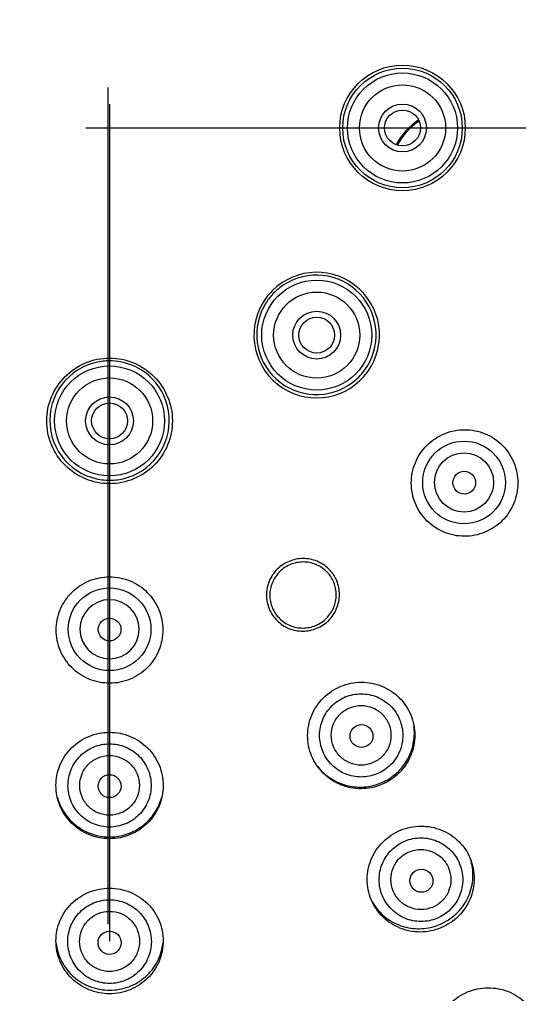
# Model space of a CAD drawing. Extents: x -5853 to -5433, y -3863 to -3269.
# Drawn here: x -5692.58 to -5687.36, y -3628.57 to -3618.37 of the extents above; entities that cross this region are included whole.
import ezdxf

# ---------------------------------------------------------------- set-up
doc = ezdxf.new("R2010")
doc.units = 0
doc.header["$LTSCALE"] = 7
doc.linetypes.add('CENTER', pattern=[2, 1.25, -0.25, 0.25, -0.25])
doc.layers.add('CL', color=1, linetype='CENTER')
doc.layers.add('DWG', color=7, linetype='CONTINUOUS')

msp = doc.modelspace()

# ---------------------------------------------------------------- linework, layer by layer
at = {"layer": 'CL'}
for p, q in [((-5691.64238, -3605.26088), (-5691.64238, -3667.1466)), ((-5691.65964, -3619.08353), (-5691.65964, -3680.34675)), ((-5705.88904, -3619.50809), (-5677.40445, -3619.50809))]:
    msp.add_line(p, q, dxfattribs=at)
at = {"layer": 'DWG', "linetype": 'Continuous'}
for centre, radius in [((-5688.57994, -3619.50807), 0.65657), ((-5688.57994, -3619.50809), 0.625), ((-5688.57994, -3619.50809), 0.575), ((-5688.57994, -3619.50809), 0.45), ((-5688.57994, -3619.50809), 0.25), ((-5688.57994, -3619.50809), 0.1875), ((-5689.47692, -3621.6736), 0.575), ((-5689.47692, -3621.6736), 0.45), ((-5689.47692, -3621.6736), 0.25), ((-5689.47692, -3621.6736), 0.1875), ((-5691.64244, -3622.57059), 0.575), ((-5691.64244, -3622.57059), 0.45), ((-5691.64244, -3622.57059), 0.25), ((-5691.64244, -3622.57059), 0.1875), ((-5687.93631, -3623.21426), 0.43217), ((-5687.93659, -3623.214), 0.30913), ((-5691.64247, -3624.74937), 0.43217)]:
    msp.add_circle(centre, radius, dxfattribs=at)
for centre, radius, start, end in [((-5691.64244, -3619.50809), 12.38285, 272.122125, 267.877875), ((-5691.64244, -3619.50809), 12.375, 272.115822, 267.88501), ((-5691.64244, -3619.50809), 12.3, 272.15262, 267.84738), ((-5691.64244, -3619.50809), 12.21332, 272.397749, 267.602251), ((-5688.02686, -3620.0082), 0.7, 123.43459, 152.29192), ((-5688.02686, -3620.0082), 0.68669, 123.644592, 152.13861), ((-5689.4769, -3621.67359), 0.65656, 143.512061, 134.99829), ((-5689.47967, -3621.67085), 0.6242, 322.718374, 123.953396), ((-5689.47923, -3621.67142), 0.62491, 123.958002, 131.495759), ((-5689.47887, -3621.67149), 0.62522, 141.235508, 147.327574), ((-5689.47612, -3621.67407), 0.65746, 135.020898, 143.51939), ((-5689.47983, -3621.67063), 0.62393, 131.498642, 141.241655), ((-5689.47968, -3621.67086), 0.62419, 147.336415, 307.628422), ((-5691.64245, -3622.5667), 0.62419, 96.233929, 262.628814), ((-5691.64239, -3622.56643), 0.62393, 90.003854, 96.241655), ((-5691.64255, -3622.56796), 0.62546, 79.388384, 89.989172), ((-5691.64244, -3622.5667), 0.6242, 277.912338, 79.377446), ((-5689.48079, -3621.66932), 0.62609, 307.623379, 314.97345), ((-5689.48014, -3621.67063), 0.6247, 315.01641, 322.728463), ((-5691.64215, -3622.56482), 0.62609, 262.623379, 269.97345), ((-5691.64264, -3622.56606), 0.62486, 270.018895, 277.922708), ((-5691.64238, -3624.74899), 0.30913, 90.009672, 269.990328), ((-5691.64249, -3624.74899), 0.30913, 270.009673, 89.990327), ((-5689.02398, -3625.82921), 0.57007, 284.921085, 292.484463), ((-5689.02426, -3625.82932), 0.57007, 292.515541, 300.079491), ((-5691.64228, -3626.35008), 0.57007, 262.423809, 269.984477), ((-5691.64259, -3626.35008), 0.57007, 270.015541, 277.579491), ((-5688.41133, -3627.30828), 0.57132, 284.983793, 292.48485)]:
    msp.add_arc(centre, radius, start, end, dxfattribs=at)
for centre, major_axis, ratio in [((-5687.93457, -3623.21596), (0.08421, -0.08421), 0.99984387), ((-5691.64244, -3624.75181), (0, 0.1191), 0.99984387), ((-5689.00913, -3625.86545), (-0.04589, 0.11078), 0.99859513), ((-5691.64244, -3626.38925), (0, 0.11991), 0.99859513), ((-5688.3825, -3627.37828), (-0.04626, 0.11168), 0.99609905), ((-5691.64244, -3628.02672), (0, 0.12088), 0.99609905)]:
    msp.add_ellipse(centre, major_axis=major_axis, ratio=ratio, dxfattribs=at)
for points, knots in [([(-5699.89948, -3630.49771), (-5700.47033, -3630.06873), (-5701.54726, -3629.11999), (-5702.92014, -3627.46406), (-5704.02004, -3625.61463), (-5704.81888, -3623.61668), (-5705.29753, -3621.51887), (-5705.44429, -3619.37215), (-5705.25565, -3617.22866), (-5704.73598, -3615.1405), (-5703.89803, -3613.15838), (-5702.76204, -3611.33047), (-5701.35565, -3609.70134), (-5699.71318, -3608.31066), (-5697.87469, -3607.19228), (-5695.88472, -3606.37325), (-5693.79227, -3605.87343), (-5692.36115, -3605.76106), (-5691.64683, -3605.76087)], [0, 0, 0, 0, 0.06247461, 0.12496921, 0.18746794, 0.24996685, 0.31246404, 0.37496195, 0.437461, 0.49996154, 0.56246624, 0.62497629, 0.68749138, 0.75000139, 0.81250552, 0.8750058, 0.93750363, 1, 1, 1, 1]), ([(-5691.63799, -3605.76087), (-5690.92265, -3605.76107), (-5689.48946, -3605.87377), (-5687.39416, -3606.37503), (-5685.40177, -3607.19638), (-5683.5615, -3608.31784), (-5681.91805, -3609.7122), (-5680.51167, -3611.34544), (-5679.37671, -3613.17765), (-5678.54091, -3615.16406), (-5678.0245, -3617.25623), (-5677.84017, -3619.40321), (-5677.99223, -3621.55268), (-5678.477, -3623.65227), (-5679.28261, -3625.65084), (-5680.3897, -3627.49964), (-5681.77005, -3629.15334), (-5682.85159, -3630.10004), (-5683.42499, -3630.52733)], [0, 0, 0, 0, 0.06249615, 0.12499411, 0.18749476, 0.24999937, 0.31250941, 0.37502397, 0.43753438, 0.50003919, 0.56253953, 0.6250384, 0.6875362, 0.75003318, 0.81253149, 0.87503062, 0.93752541, 1, 1, 1, 1]), ([(-5691.64244, -3606.98788), (-5692.30485, -3606.98787), (-5693.63204, -3607.09345), (-5695.57066, -3607.56458), (-5697.41069, -3608.33635), (-5699.10513, -3609.38946), (-5700.61178, -3610.69725), (-5701.89262, -3612.22713), (-5702.9155, -3613.94059), (-5703.65443, -3615.79451), (-5704.09066, -3617.74199), (-5704.2132, -3619.73374), (-5704.01907, -3621.71944), (-5703.51336, -3623.64914), (-5702.70887, -3625.47427), (-5701.62578, -3627.14916), (-5700.29164, -3628.63083), (-5699.25637, -3629.46681), (-5698.70913, -3629.83921)], [0, 0, 0, 0, 0.06251492, 0.12502774, 0.1875311, 0.25002645, 0.31252329, 0.37502733, 0.43754131, 0.50006456, 0.56258738, 0.62510022, 0.68760173, 0.75009293, 0.81257665, 0.87505483, 0.93752933, 1, 1, 1, 1]), ([(-5684.57577, -3629.83921), (-5684.02852, -3629.46681), (-5682.99325, -3628.63084), (-5681.65911, -3627.14917), (-5680.57603, -3625.47429), (-5679.77154, -3623.64917), (-5679.26583, -3621.71949), (-5679.07169, -3619.73382), (-5679.19423, -3617.74209), (-5679.63044, -3615.79462), (-5680.36934, -3613.94069), (-5681.3922, -3612.22721), (-5682.67304, -3610.69731), (-5684.1797, -3609.3895), (-5685.87414, -3608.33638), (-5687.71419, -3607.56459), (-5689.65282, -3607.09345), (-5690.98003, -3606.98787), (-5691.64244, -3606.98788)], [0, 0, 0, 0, 0.06247062, 0.12494505, 0.18742295, 0.24990615, 0.31239674, 0.37489741, 0.43740944, 0.49993182, 0.5624551, 0.62496954, 0.68747405, 0.74997124, 0.81246692, 0.87497078, 0.93748427, 1, 1, 1, 1]), ([(-5691.64244, -3607.02864), (-5692.30274, -3607.02862), (-5693.6257, -3607.13388), (-5695.55813, -3607.60354), (-5697.39229, -3608.37289), (-5699.08129, -3609.42271), (-5700.58309, -3610.72639), (-5701.85978, -3612.25146), (-5702.87932, -3613.95951), (-5703.61581, -3615.80756), (-5704.05059, -3617.74885), (-5704.17271, -3619.73425), (-5703.97923, -3621.71362), (-5703.47529, -3623.63719), (-5702.67356, -3625.45668), (-5701.59467, -3627.12632), (-5700.48613, -3628.35857), (-5699.49252, -3629.2296), (-5698.96186, -3629.62402), (-5698.68982, -3629.81114)], [0, 0, 0, 0, 0.06251168, 0.12502129, 0.18752142, 0.25001356, 0.31250718, 0.37500801, 0.43751879, 0.50003882, 0.56255842, 0.62506804, 0.68756634, 0.75005437, 0.81253494, 0.87501006, 0.93748165, 0.96874104, 1, 1, 1, 1]), ([(-5684.59507, -3629.81114), (-5684.32303, -3629.62402), (-5683.79237, -3629.2296), (-5682.79876, -3628.35857), (-5681.69023, -3627.12633), (-5680.61134, -3625.4567), (-5679.80961, -3623.63723), (-5679.30567, -3621.71368), (-5679.11217, -3619.73432), (-5679.2343, -3617.74895), (-5679.66906, -3615.80767), (-5680.40553, -3613.95961), (-5681.42505, -3612.25154), (-5682.70174, -3610.72646), (-5684.20354, -3609.42275), (-5685.89255, -3608.37292), (-5687.72671, -3607.60355), (-5689.65916, -3607.13388), (-5690.98214, -3607.02862), (-5691.64244, -3607.02864)], [0, 0, 0, 0, 0.03125893, 0.0625183, 0.12498983, 0.18746465, 0.24994472, 0.31243213, 0.37492959, 0.43743841, 0.49995756, 0.56247763, 0.62498886, 0.68749016, 0.74998414, 0.8124766, 0.87497723, 0.9374875, 1, 1, 1, 1]), ([(-5691.64244, -3623.22715), (-5691.72794, -3623.22715), (-5691.9008, -3623.19296), (-5692.11893, -3623.04653), (-5692.26498, -3622.82804), (-5692.31608, -3622.57036), (-5692.26478, -3622.3128), (-5692.11881, -3622.09434), (-5691.90061, -3621.94824), (-5691.72789, -3621.91402), (-5691.64244, -3621.91402)], [0, 0, 0, 0, 0.12517103, 0.2502375, 0.37519488, 0.50009622, 0.62500079, 0.7499069, 0.87490545, 1, 1, 1, 1]), ([(-5691.64244, -3621.91402), (-5691.55694, -3621.91402), (-5691.42671, -3621.93989), (-5691.27518, -3622.02143), (-5691.14201, -3622.13036), (-5691.02016, -3622.31283), (-5690.96883, -3622.5701), (-5691.01982, -3622.82774), (-5691.16568, -3623.04646), (-5691.38399, -3623.19285), (-5691.55689, -3623.22715), (-5691.64244, -3623.22715)], [0, 0, 0, 0, 0.12507765, 0.18784068, 0.25057512, 0.37533676, 0.50006634, 0.62486283, 0.74979623, 0.87485232, 1, 1, 1, 1]), ([(-5688.32446, -3622.82606), (-5688.27304, -3622.77464), (-5688.14864, -3622.69137), (-5687.92988, -3622.64812), (-5687.71149, -3622.69149), (-5687.52668, -3622.81496), (-5687.40306, -3622.99972), (-5687.35953, -3623.21821), (-5687.40274, -3623.4371), (-5687.48605, -3623.56158), (-5687.5375, -3623.61303)], [0, 0, 0, 0, 0.12548099, 0.25061793, 0.37537698, 0.49987817, 0.62441314, 0.74924973, 0.87446456, 1, 1, 1, 1]), ([(-5687.5375, -3623.61303), (-5687.58894, -3623.66447), (-5687.71342, -3623.74778), (-5687.93231, -3623.79098), (-5688.15079, -3623.74747), (-5688.33556, -3623.62385), (-5688.45904, -3623.43904), (-5688.50241, -3623.22063), (-5688.45915, -3623.00188), (-5688.37588, -3622.87748), (-5688.32446, -3622.82606)], [0, 0, 0, 0, 0.12553465, 0.25074315, 0.37557646, 0.50011791, 0.6246225, 0.74938648, 0.87452723, 1, 1, 1, 1]), ([(-5689.76563, -3624.03911), (-5689.81159, -3624.05814), (-5689.89684, -3624.11482), (-5689.98199, -3624.24133), (-5690.01226, -3624.39054), (-5689.98272, -3624.5395), (-5689.89801, -3624.66545), (-5689.77111, -3624.74916), (-5689.62171, -3624.77816), (-5689.5216, -3624.75794), (-5689.47574, -3624.73894)], [0, 0, 0, 0, 0.12568292, 0.25105935, 0.37591957, 0.50039728, 0.62481353, 0.74949946, 0.87460325, 1, 1, 1, 1]), ([(-5689.47574, -3624.73894), (-5689.42988, -3624.71995), (-5689.34477, -3624.66344), (-5689.25964, -3624.53725), (-5689.22912, -3624.38826), (-5689.25836, -3624.23924), (-5689.34292, -3624.113), (-5689.46992, -3624.029), (-5689.61951, -3623.99987), (-5689.71973, -3624.0201), (-5689.76563, -3624.03911)], [0, 0, 0, 0, 0.1254276, 0.25055587, 0.37527965, 0.4997581, 0.6243108, 0.749224, 0.87450589, 1, 1, 1, 1]), ([(-5689.48805, -3624.70925), (-5689.4463, -3624.69195), (-5689.36883, -3624.64052), (-5689.29134, -3624.52566), (-5689.26356, -3624.39005), (-5689.29017, -3624.2544), (-5689.36714, -3624.1395), (-5689.48274, -3624.06304), (-5689.6189, -3624.03652), (-5689.71013, -3624.05494), (-5689.7519, -3624.07224)], [0, 0, 0, 0, 0.1254276, 0.25055589, 0.37527967, 0.4997581, 0.62431078, 0.74922399, 0.8745059, 1, 1, 1, 1]), ([(-5689.7519, -3624.07224), (-5689.79374, -3624.08957), (-5689.87134, -3624.14115), (-5689.94884, -3624.25631), (-5689.9764, -3624.39212), (-5689.94951, -3624.5277), (-5689.8724, -3624.64235), (-5689.75689, -3624.71854), (-5689.62091, -3624.74494), (-5689.52979, -3624.72654), (-5689.48805, -3624.70925)], [0, 0, 0, 0, 0.12568285, 0.25105916, 0.37591944, 0.50039715, 0.6248134, 0.74949936, 0.8746032, 1, 1, 1, 1]), ([(-5691.64244, -3625.31335), (-5691.71519, -3625.31335), (-5691.86212, -3625.28424), (-5692.04744, -3625.16001), (-5692.17117, -3624.97475), (-5692.2144, -3624.75669), (-5692.17104, -3624.53869), (-5692.04727, -3624.35359), (-5691.86201, -3624.2295), (-5691.71516, -3624.20041), (-5691.64244, -3624.20041)], [0, 0, 0, 0, 0.12553552, 0.25074553, 0.37557611, 0.50011694, 0.62462104, 0.74938103, 0.87452057, 1, 1, 1, 1]), ([(-5691.64244, -3624.20041), (-5691.56971, -3624.20041), (-5691.42286, -3624.2295), (-5691.23759, -3624.3536), (-5691.11384, -3624.5387), (-5691.07047, -3624.75668), (-5691.11371, -3624.97474), (-5691.23742, -3625.16001), (-5691.42276, -3625.28424), (-5691.56968, -3625.31335), (-5691.64244, -3625.31335)], [0, 0, 0, 0, 0.12548548, 0.25062401, 0.37538197, 0.49988248, 0.62441825, 0.74925453, 0.87446751, 1, 1, 1, 1]), ([(-5688.79883, -3626.37317), (-5688.86641, -3626.40116), (-5689.0139, -3626.43079), (-5689.23353, -3626.38742), (-5689.41941, -3626.26392), (-5689.54311, -3626.07905), (-5689.58624, -3625.86088), (-5689.54205, -3625.64222), (-5689.41742, -3625.45636), (-5689.29224, -3625.37307), (-5689.22467, -3625.34509)], [0, 0, 0, 0, 0.12589185, 0.25124279, 0.37591715, 0.50009221, 0.62424155, 0.74886255, 0.87414992, 1, 1, 1, 1]), ([(-5689.22467, -3625.34509), (-5689.15711, -3625.3171), (-5689.00968, -3625.28748), (-5688.79012, -3625.33078), (-5688.60427, -3625.45415), (-5688.48051, -3625.63892), (-5688.43726, -3625.8571), (-5688.48136, -3626.07586), (-5688.60601, -3626.26184), (-5688.73124, -3626.34517), (-5688.79883, -3626.37317)], [0, 0, 0, 0, 0.12585387, 0.25115326, 0.37576855, 0.49991328, 0.624081, 0.74875579, 0.87411002, 1, 1, 1, 1]), ([(-5688.84543, -3626.26066), (-5688.8977, -3626.28231), (-5689.01206, -3626.30515), (-5689.18264, -3626.27099), (-5689.32742, -3626.17421), (-5689.4241, -3626.0294), (-5689.45814, -3625.85864), (-5689.42418, -3625.68783), (-5689.32773, -3625.54306), (-5689.23071, -3625.47835), (-5689.17844, -3625.45669)], [0, 0, 0, 0, 0.12501788, 0.25000724, 0.37500492, 0.49999981, 0.62499478, 0.74999275, 0.87498219, 1, 1, 1, 1]), ([(-5689.17844, -3625.45669), (-5689.12617, -3625.43505), (-5689.01181, -3625.41221), (-5688.84124, -3625.44637), (-5688.69645, -3625.54314), (-5688.59977, -3625.68795), (-5688.56574, -3625.85871), (-5688.59969, -3626.02952), (-5688.69615, -3626.17429), (-5688.79316, -3626.239), (-5688.84543, -3626.26066)], [0, 0, 0, 0, 0.12501793, 0.2500075, 0.37500537, 0.50000037, 0.62499519, 0.74999291, 0.87498215, 1, 1, 1, 1]), ([(-5688.89289, -3626.14607), (-5688.93039, -3626.16159), (-5689.01242, -3626.17796), (-5689.13476, -3626.15339), (-5689.23858, -3626.08392), (-5689.3079, -3625.98003), (-5689.33235, -3625.85755), (-5689.30806, -3625.73501), (-5689.23893, -3625.63112), (-5689.16935, -3625.5847), (-5689.13186, -3625.56915)], [0, 0, 0, 0, 0.12500338, 0.24999093, 0.37499119, 0.49999442, 0.6249985, 0.75000143, 0.87499232, 1, 1, 1, 1]), ([(-5689.13186, -3625.56915), (-5689.09436, -3625.55363), (-5689.01233, -3625.53726), (-5688.88999, -3625.56184), (-5688.78617, -3625.63131), (-5688.71685, -3625.73521), (-5688.69241, -3625.85769), (-5688.7167, -3625.98022), (-5688.78583, -3626.08411), (-5688.85541, -3626.13053), (-5688.89289, -3626.14607)], [0, 0, 0, 0, 0.12500773, 0.24999867, 0.37500136, 0.50000537, 0.62500864, 0.75000908, 0.87499658, 1, 1, 1, 1]), ([(-5688.73854, -3626.32263), (-5688.6907, -3626.29493), (-5688.60276, -3626.22523), (-5688.50726, -3626.08764), (-5688.45564, -3625.92901), (-5688.45347, -3625.81771), (-5688.4604, -3625.76353)], [0, 0, 0, 0, 0.2515071, 0.50203334, 0.75150072, 1, 1, 1, 1]), ([(-5691.64244, -3626.9388), (-5691.71559, -3626.9388), (-5691.86319, -3626.90973), (-5692.04951, -3626.78561), (-5692.17397, -3626.60038), (-5692.21751, -3626.38225), (-5692.17387, -3626.16417), (-5692.04937, -3625.97907), (-5691.8631, -3625.85506), (-5691.71557, -3625.82601), (-5691.64244, -3625.82601)], [0, 0, 0, 0, 0.12589201, 0.25124323, 0.37591846, 0.50009233, 0.62424344, 0.74886322, 0.87414951, 1, 1, 1, 1]), ([(-5691.64244, -3625.82601), (-5691.5693, -3625.82601), (-5691.42176, -3625.85506), (-5691.23549, -3625.97909), (-5691.111, -3626.16419), (-5691.06736, -3626.38226), (-5691.1109, -3626.60038), (-5691.23536, -3626.78561), (-5691.42169, -3626.90973), (-5691.56928, -3626.9388), (-5691.64244, -3626.9388)], [0, 0, 0, 0, 0.1258543, 0.25115367, 0.37576955, 0.49991399, 0.62408247, 0.74875726, 0.87411152, 1, 1, 1, 1]), ([(-5691.64244, -3626.81702), (-5691.69902, -3626.81701), (-5691.81341, -3626.79436), (-5691.95793, -3626.69752), (-5692.05466, -3626.5527), (-5692.08856, -3626.38192), (-5692.05466, -3626.21113), (-5691.95792, -3626.06632), (-5691.81341, -3625.96948), (-5691.69902, -3625.94682), (-5691.64244, -3625.94681)], [0, 0, 0, 0, 0.12501788, 0.25000724, 0.37500492, 0.49999981, 0.62499478, 0.74999275, 0.87498219, 1, 1, 1, 1]), ([(-5691.64244, -3625.94681), (-5691.58586, -3625.94682), (-5691.47147, -3625.96948), (-5691.32695, -3626.06632), (-5691.23021, -3626.21113), (-5691.19631, -3626.38192), (-5691.23021, -3626.5527), (-5691.32695, -3626.69752), (-5691.47147, -3626.79436), (-5691.58586, -3626.81701), (-5691.64244, -3626.81702)], [0, 0, 0, 0, 0.12501793, 0.2500075, 0.37500537, 0.50000037, 0.62499519, 0.74999291, 0.87498215, 1, 1, 1, 1]), ([(-5691.64244, -3626.69299), (-5691.68302, -3626.69298), (-5691.76507, -3626.67672), (-5691.86869, -3626.60719), (-5691.93802, -3626.50328), (-5691.96231, -3626.38077), (-5691.93803, -3626.25826), (-5691.86869, -3626.15434), (-5691.76507, -3626.08481), (-5691.68302, -3626.06855), (-5691.64244, -3626.06854)], [0, 0, 0, 0, 0.12500338, 0.24999093, 0.37499119, 0.49999442, 0.6249985, 0.75000143, 0.87499232, 1, 1, 1, 1]), ([(-5691.64244, -3626.06854), (-5691.60185, -3626.06855), (-5691.5198, -3626.08481), (-5691.41618, -3626.15434), (-5691.34685, -3626.25826), (-5691.32256, -3626.38077), (-5691.34685, -3626.50328), (-5691.41618, -3626.60719), (-5691.51981, -3626.67672), (-5691.60186, -3626.69298), (-5691.64244, -3626.69299)], [0, 0, 0, 0, 0.12500773, 0.24999867, 0.37500136, 0.50000537, 0.62500864, 0.75000908, 0.87499658, 1, 1, 1, 1]), ([(-5689.46902, -3626.18164), (-5689.4356, -3626.22482), (-5689.35536, -3626.3019), (-5689.20673, -3626.37748), (-5689.04199, -3626.4072), (-5688.93058, -3626.39429), (-5688.87719, -3626.38006)], [0, 0, 0, 0, 0.24850042, 0.49796807, 0.74849373, 1, 1, 1, 1]), ([(-5692.18835, -3626.50526), (-5692.17401, -3626.55795), (-5692.12938, -3626.65991), (-5692.02098, -3626.78665), (-5691.88013, -3626.87718), (-5691.77223, -3626.9079), (-5691.71744, -3626.91518)], [0, 0, 0, 0, 0.24850046, 0.49796803, 0.74849415, 1, 1, 1, 1]), ([(-5691.5674, -3626.91517), (-5691.51261, -3626.90789), (-5691.4047, -3626.87716), (-5691.26384, -3626.78661), (-5691.15545, -3626.65984), (-5691.11083, -3626.55787), (-5691.09649, -3626.50518)], [0, 0, 0, 0, 0.25150689, 0.50203306, 0.75150059, 1, 1, 1, 1]), ([(-5688.17854, -3627.87068), (-5688.24612, -3627.89868), (-5688.39334, -3627.92849), (-5688.61255, -3627.88605), (-5688.798, -3627.76387), (-5688.9212, -3627.58038), (-5688.96374, -3627.36352), (-5688.91896, -3627.14606), (-5688.79395, -3626.96113), (-5688.66882, -3626.87814), (-5688.60125, -3626.85016)], [0, 0, 0, 0, 0.12635652, 0.25189416, 0.37636471, 0.50006391, 0.62374362, 0.74817971, 0.8736816, 1, 1, 1, 1]), ([(-5688.60125, -3626.85016), (-5688.53369, -3626.82217), (-5688.38651, -3626.79236), (-5688.16736, -3626.83475), (-5687.98193, -3626.95684), (-5687.85867, -3627.14026), (-5687.81605, -3627.35712), (-5687.86076, -3627.57465), (-5687.98578, -3627.75966), (-5688.11095, -3627.84269), (-5688.17854, -3627.87068)], [0, 0, 0, 0, 0.12632382, 0.25182204, 0.37625445, 0.49993326, 0.62362756, 0.74810048, 0.87364313, 1, 1, 1, 1]), ([(-5688.21973, -3627.77123), (-5688.27227, -3627.79299), (-5688.3872, -3627.8159), (-5688.5586, -3627.78142), (-5688.704, -3627.68404), (-5688.80108, -3627.53851), (-5688.83534, -3627.36695), (-5688.80138, -3627.19528), (-5688.70458, -3627.0497), (-5688.6071, -3626.98463), (-5688.55457, -3626.96286)], [0, 0, 0, 0, 0.12502635, 0.25001892, 0.37501256, 0.49999867, 0.62498538, 0.74998023, 0.87497369, 1, 1, 1, 1]), ([(-5688.55457, -3626.96286), (-5688.50203, -3626.94111), (-5688.38709, -3626.9182), (-5688.2157, -3626.95269), (-5688.0703, -3627.05006), (-5687.97321, -3627.1956), (-5687.93895, -3627.36715), (-5687.97291, -3627.53882), (-5688.06972, -3627.6844), (-5688.1672, -3627.74946), (-5688.21973, -3627.77123)], [0, 0, 0, 0, 0.12502647, 0.25001993, 0.37501473, 0.50000145, 0.6249875, 0.74998119, 0.87497365, 1, 1, 1, 1]), ([(-5688.2674, -3627.65615), (-5688.30515, -3627.67177), (-5688.38777, -3627.6882), (-5688.51092, -3627.66322), (-5688.61531, -3627.59308), (-5688.68502, -3627.48844), (-5688.70973, -3627.36515), (-5688.68551, -3627.24173), (-5688.6161, -3627.13698), (-5688.54606, -3627.09018), (-5688.50831, -3627.07453)], [0, 0, 0, 0, 0.12499771, 0.24998253, 0.37498386, 0.49999105, 0.62499963, 0.75000506, 0.8749954, 1, 1, 1, 1]), ([(-5688.50831, -3627.07453), (-5688.47056, -3627.0589), (-5688.38794, -3627.04248), (-5688.26479, -3627.06746), (-5688.16039, -3627.13761), (-5688.09068, -3627.24226), (-5688.06599, -3627.36554), (-5688.09021, -3627.48896), (-5688.15962, -3627.5937), (-5688.22966, -3627.6405), (-5688.2674, -3627.65615)], [0, 0, 0, 0, 0.1250047, 0.24999495, 0.37500021, 0.50000868, 0.62501593, 0.75001744, 0.87500222, 1, 1, 1, 1]), ([(-5688.19283, -3627.83617), (-5688.1301, -3627.81018), (-5688.01326, -3627.73512), (-5687.89003, -3627.5692), (-5687.83362, -3627.37176), (-5687.84577, -3627.23526), (-5687.86363, -3627.17118)], [0, 0, 0, 0, 0.25250446, 0.50357639, 0.75262789, 1, 1, 1, 1]), ([(-5691.64244, -3628.55969), (-5691.71559, -3628.55969), (-5691.86301, -3628.5309), (-5692.0493, -3628.4078), (-5692.17387, -3628.22395), (-5692.21748, -3628.00728), (-5692.17379, -3627.79066), (-5692.0492, -3627.60689), (-5691.86294, -3627.48387), (-5691.71557, -3627.45509), (-5691.64244, -3627.45509)], [0, 0, 0, 0, 0.12635658, 0.25189432, 0.37636515, 0.500064, 0.62374422, 0.74818009, 0.87368193, 1, 1, 1, 1]), ([(-5691.64244, -3627.45509), (-5691.5693, -3627.45509), (-5691.42193, -3627.48387), (-5691.23567, -3627.60689), (-5691.11108, -3627.79065), (-5691.06739, -3628.00728), (-5691.11101, -3628.22394), (-5691.23556, -3628.4078), (-5691.42186, -3628.53089), (-5691.56928, -3628.55969), (-5691.64244, -3628.55969)], [0, 0, 0, 0, 0.12632382, 0.25182204, 0.37625445, 0.49993326, 0.62362756, 0.74810048, 0.87364313, 1, 1, 1, 1]), ([(-5691.64244, -3628.45205), (-5691.6993, -3628.45204), (-5691.81426, -3628.42923), (-5691.95941, -3628.33178), (-5692.05648, -3628.18618), (-5692.09047, -3628.01457), (-5692.05647, -3627.84296), (-5691.9594, -3627.69736), (-5691.81426, -3627.5999), (-5691.6993, -3627.57709), (-5691.64244, -3627.57708)], [0, 0, 0, 0, 0.12502635, 0.25001892, 0.37501256, 0.49999867, 0.62498538, 0.74998023, 0.87497369, 1, 1, 1, 1]), ([(-5691.64244, -3627.57708), (-5691.58557, -3627.57709), (-5691.47061, -3627.5999), (-5691.32547, -3627.69736), (-5691.2284, -3627.84296), (-5691.1944, -3628.01457), (-5691.22839, -3628.18618), (-5691.32547, -3628.33178), (-5691.47062, -3628.42923), (-5691.58557, -3628.45204), (-5691.64244, -3628.45205)], [0, 0, 0, 0, 0.12502647, 0.25001993, 0.37501473, 0.50000145, 0.6249875, 0.74998119, 0.87497365, 1, 1, 1, 1]), ([(-5688.89574, -3627.59891), (-5688.86601, -3627.65157), (-5688.78803, -3627.74793), (-5688.6303, -3627.84621), (-5688.44815, -3627.88864), (-5688.3232, -3627.87613), (-5688.26362, -3627.86017)], [0, 0, 0, 0, 0.24756086, 0.49658234, 0.74747333, 1, 1, 1, 1]), ([(-5691.64244, -3628.32749), (-5691.68329, -3628.32747), (-5691.76591, -3628.31103), (-5691.87012, -3628.24083), (-5691.93973, -3628.13607), (-5691.96409, -3628.01272), (-5691.93974, -3627.88937), (-5691.87013, -3627.78461), (-5691.76592, -3627.7144), (-5691.6833, -3627.69796), (-5691.64244, -3627.69794)], [0, 0, 0, 0, 0.12499771, 0.24998253, 0.37498386, 0.49999105, 0.62499963, 0.75000506, 0.8749954, 1, 1, 1, 1]), ([(-5691.64244, -3627.69794), (-5691.60158, -3627.69795), (-5691.51896, -3627.7144), (-5691.41474, -3627.78461), (-5691.34514, -3627.88937), (-5691.32078, -3628.01272), (-5691.34514, -3628.13607), (-5691.41475, -3628.24083), (-5691.51896, -3628.31103), (-5691.60158, -3628.32747), (-5691.64244, -3628.32749)], [0, 0, 0, 0, 0.1250047, 0.24999495, 0.37500021, 0.50000868, 0.62501593, 0.75001744, 0.87500222, 1, 1, 1, 1]), ([(-5692.20104, -3628.03413), (-5692.193, -3628.10015), (-5692.15196, -3628.23087), (-5692.02428, -3628.39163), (-5691.84696, -3628.49771), (-5691.71032, -3628.52234), (-5691.64244, -3628.52234)], [0, 0, 0, 0, 0.24737207, 0.49642423, 0.74749617, 1, 1, 1, 1]), ([(-5691.64244, -3628.52234), (-5691.57453, -3628.52234), (-5691.43786, -3628.4977), (-5691.26052, -3628.39157), (-5691.13284, -3628.23074), (-5691.09183, -3628.09998), (-5691.08381, -3628.03395)], [0, 0, 0, 0, 0.25250446, 0.50357639, 0.75262789, 1, 1, 1, 1]), ([(-5687.90088, -3628.54101), (-5687.83335, -3628.51304), (-5687.68666, -3628.48292), (-5687.46816, -3628.52368), (-5687.28327, -3628.64365), (-5687.16066, -3628.82499), (-5687.11906, -3629.03993), (-5687.16491, -3629.25556), (-5687.29061, -3629.43894), (-5687.41566, -3629.52139), (-5687.4832, -3629.54937)], [0, 0, 0, 0, 0.12699134, 0.25277239, 0.37693589, 0.49994897, 0.6229723, 0.74716558, 0.87298147, 1, 1, 1, 1]), ([(-5687.4832, -3629.54937), (-5687.55075, -3629.57735), (-5687.69747, -3629.60747), (-5687.91601, -3629.56667), (-5688.10091, -3629.44664), (-5688.22348, -3629.26524), (-5688.26501, -3629.0503), (-5688.21911, -3628.83473), (-5688.09342, -3628.65141), (-5687.96841, -3628.56898), (-5687.90088, -3628.54101)], [0, 0, 0, 0, 0.12701834, 0.25282973, 0.37702093, 0.50004852, 0.62306151, 0.74722813, 0.8730129, 1, 1, 1, 1])]:
    msp.add_open_spline(points, degree=3, knots=knots, dxfattribs=at)

doc.saveas('drawing.dxf')
